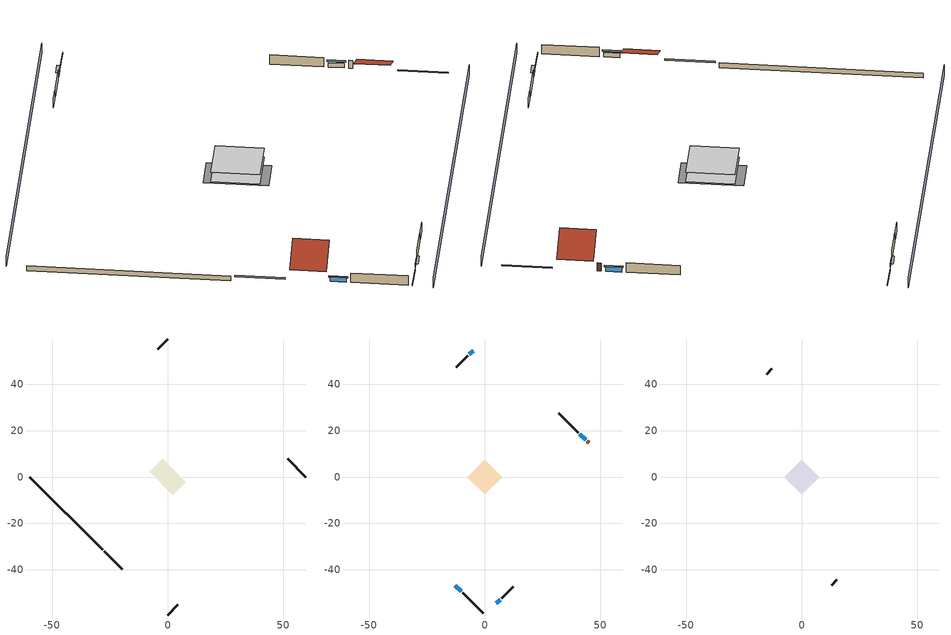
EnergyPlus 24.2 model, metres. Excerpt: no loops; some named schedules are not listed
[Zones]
crawlspace - vented
 floor foundation (Slab1 construction): -7.88,2.26 -2.26,7.88 7.88,-2.26 2.26,-7.88 z-0.91
 wall outside (RimJoist1 construction): -27.49,-32.19 -19.68,-39.99 z0.3:0.61
 wall outside (RimJoist2 construction): 0,59.67 -4.33,55.34 z0.3:0.61
 wall outside (RimJoist3 construction): 59.67,0 51.87,7.8 z0.3:0.61
 wall outside (RimJoist4 construction): 0,-59.67 4.33,-55.34 z0.3:0.61
 wall foundation (FoundationWall1 construction): -59.67,0 -28.14,-31.53 z-0.91:0.3
conditioned space
 floor to crawlspace - vented (Floor1 construction): -7.55,0 0,7.55 7.55,0 0,-7.55 z0.3
 wall outside (AdiabaticWallConstruction 1): 44.91,14.76 44.27,15.41 z0.3:2.34
 wall outside (AdiabaticWallConstruction): -12.72,-46.95 -10.23,-49.44 / 43.61,16.07 41.12,18.56 z0.3:1.49; -4.99,54.69 -6.63,53.05 / 4.99,-54.69 6.63,-53.05 z0.3:1.31
 wall outside (Wall1 construction): -9.57,-50.1 -0.66,-59.02 z0.3:2.74
 wall outside (Wall2 construction): -7.29,52.39 -12.24,47.44 z0.3:2.74
 wall outside (Wall3 construction): 40.46,19.22 32.08,27.59 z0.3:2.74
 wall outside (Wall4 construction): 7.29,-52.39 12.24,-47.44 z0.3:2.74
 window (WindowConstruction): -12.72,-46.95 -10.23,-49.44 z0.3:1.49
 window (WindowConstruction 1): -4.99,54.69 -6.63,53.05 z0.3:1.31
 window (WindowConstruction 2): 43.61,16.07 41.12,18.56 z0.3:1.49
 window (WindowConstruction 3): 4.99,-54.69 6.63,-53.05 z0.3:1.31
 door (Door): 44.91,14.76 44.27,15.41 z0.3:2.34
attic - vented
 floor to conditioned space (Floor2 construction Reversed): -7.55,0 0,7.55 7.55,0 0,-7.55 z2.74
 wall outside (Wall5 construction): -12.9,46.78 -15.19,44.48 z0.3:2.74
 wall outside (Wall6 construction): 12.9,-46.78 15.19,-44.48 z0.3:2.74
 roof outside (Roof1 construction): -13.38,-46.29,2.74 -8.33,-41.24,6.31 -13.98,-35.6,6.31 -19.03,-40.65,2.74
 roof outside (Roof2 construction): 45.57,14.11,2.74 40.52,9.06,6.31 46.17,3.41,6.31 51.22,8.46,2.74
shading: 3.23,-62.91 62.91,-3.23 / -3.23,62.91 -62.91,3.23 z0:2.74; -10.02,-49.66 -12.94,-46.74 -13.37,-47.17 -10.45,-50.09 z1.8; -6.84,52.83 -4.77,54.9 -5.2,55.33 -7.27,53.26 z1.62; 40.9,18.77 43.82,15.85 44.26,16.28 41.33,19.21 z1.8; 6.84,-52.83 4.77,-54.9 5.2,-55.33 7.27,-53.26 z1.62
[Building]
Building 1: Terrain=Suburbs
[Site:Location]
Portland Intl Arpt_OR: Latitude {deg}=45.59; Longitude {deg}=-122.6; Time Zone {hr}=-8; Elevation {m}=33; Keep Site Location Information=Yes
[Site:GroundTemperature:Shallow]
10.2558, 8.96328, 8.85977, 9.47314, 11.9355, 14.3863, 16.5111, 17.8571, 17.9714, 16.8767, 14.8061, 12.4304
[Site:WaterMainsTemperature]
Calculation Method=Schedule; Temperature Schedule=mains temperature schedule
[Material] Roughness=Rough; Thermal Absorptance=0.9
Name | Thickness {m} | Conductivity {W/m-K} | Density {kg/m3} | Specific Heat {J/kg-K} | Solar Absorptance | Visible Absorptance
ceiling loosefill ins | 0.169333 | 0.0480833 | 16.02 | 1046.75 | 0.7 | 0.7
ceiling stud and cavity | 0.1397 | 0.0824711 | 65.682 | 1177.47 | 0.7 | 0.7
concrete 8.0 in. | 0.2032 | 1.803125 | 2242.8 | 837.4 | 0.7 | 0.7
door material | 0.04445 | 0.0612267 | 512.64 | 1214.23 | 0.7 | 0.7
floor covering | 0.0127 | 0.0433444 | 54.468 | 1339.84 | 0.6 | 0.6
floor stud and cavity | 0.1397 | 0.923637 | 92.3553 | 1139.71 | 0.7 | 0.7
furniture material conditioned space 1 | 0.1524 | 0.115458 | 640.8 | 1214.23 | 0.6 | 0.6
gypsum board | 0.0127 | 0.160291 | 801 | 837.4 | 0.6 | 0.6
metal surfacing | 0.000508 | 50.0403 | 7801.74 | 460.57 | 0.9 | 0.9
osb sheathing 0.5 in. | 0.0127 | 0.115458 | 512.64 | 1214.23 | 0.6 | 0.6
osb sheathing 0.5 in. 1 | 0.0127 | 0.115458 | 512.64 | 1214.23 | 0.7 | 0.7
osb sheathing 0.75 in. | 0.01905 | 0.115458 | 512.64 | 1214.23 | 0.7 | 0.7
rim joist stud and cavity | 0.0508 | 0.178688 | 50.32683 | 1063.81 | 0.6 | 0.6
roof rigid ins | 0.00396442 | 0.029427 | 32.04 | 1214.23 | 0.7 | 0.7
soil 0.5 in. | 0.0127 | 1.3848 | 1842.3 | 418.7 | 0.7 | 0.7
wall rigid ins | 0.512978 | 0.029427 | 32.04 | 1214.23 | 0.7 | 0.7
wall stud and cavity | 0.1397 | 0.550994 | 139.0536 | 1170.24 | 0.7 | 0.7
wall stud and cavity 1 | 0.1397 | 0.727959 | 139.0536 | 1170.24 | 0.6 | 0.6
wall stud and cavity 2 | 0.0889 | 0.380278 | 52.3479 | 1209.89 | 0.7 | 0.7
wall stud and cavity 3 | 0.0889 | 0.391764 | 83.0341 | 1211.67 | 0.7 | 0.7
wood siding | 0.0254 | 0.102417 | 544.68 | 1172.36 | 0.85 | 0.85
wood siding 1; wood siding 2 | 0.0254 | 0.102417 | 544.68 | 1172.36 | 0.7 | 0.7
[WindowMaterial:SimpleGlazingSystem]
WindowMaterial: U-Factor {W/m2-K}=4.76952; Solar Heat Gain Coefficient=0.63
[Construction]
AdiabaticWallConstruction: wood siding 1, wall rigid ins, wall stud and cavity 2, gypsum board
AdiabaticWallConstruction 1: wood siding 2, wall rigid ins, wall stud and cavity 2, gypsum board
Door: door material
Floor1 construction: floor stud and cavity, osb sheathing 0.75 in., floor covering
Floor2 construction Reversed: gypsum board, ceiling stud and cavity, ceiling loosefill ins
FoundationWall1 construction: concrete 8.0 in.
furniture construction conditioned space 1: furniture material conditioned space 1
PartitionWallConstruction: gypsum board, wall stud and cavity 3, gypsum board
RimJoist1 construction; RimJoist2 construction; RimJoist3 construction; RimJoist4 construction: wood siding, rim joist stud and cavity
Roof1 construction; Roof2 construction: metal surfacing, roof rigid ins, osb sheathing 0.5 in.
Slab1 construction: soil 0.5 in.
Wall1 construction; Wall2 construction; Wall3 construction; Wall4 construction: wood siding, osb sheathing 0.5 in. 1, wall stud and cavity, gypsum board
Wall5 construction; Wall6 construction: wood siding, osb sheathing 0.5 in. 1, wall stud and cavity 1
WindowConstruction; WindowConstruction 1; WindowConstruction 2; WindowConstruction 3: WindowMaterial
[Zone] Multiplier=1; Part of Total Floor Area=Yes
Name | Volume {m3}
attic - vented | 90.8252
conditioned space | 278.185
crawlspace - vented | 139.092
[Space]
Name | Zone | Volume {m3}
attic - vented 1 | attic - vented | 90.8252
conditioned space 1 | conditioned space | 278.185
crawlspace - vented 1 | crawlspace - vented | 139.092
[ZoneInfiltration:EffectiveLeakageArea]
infil attic - vented 1: Zone or Space=attic - vented 1; Schedule=Always On Discrete; Effective Air Leakage Area {cm2}=3802.45; Stack Coefficient=0.000166082; Wind Coefficient=3.54531e-05
[ZoneMixing]
whole house fan mix: Zone or Space=attic - vented; Schedule=Always On Continuous; Design Flow Rate Calculation Method=Flow/Zone; Design Flow Rate {m3/s}=0; Source Zone or Space=conditioned space
[SurfaceProperty:IncidentSolarMultiplier] Incident Solar Multiplier=1; Incident Solar Multiplier Schedule=trans schedule winter=0.85 summer=0.7
Window1; Window2; Window3; Window4
[InternalMass] Zone or ZoneList=conditioned space; Space or SpaceList=conditioned space 1
Name | Construction | Surface Area {m2}
furniture mass conditioned space 1 | furniture construction conditioned space 1 | 45.63397
partition wall mass | PartitionWallConstruction | 114.085
[Lights]
interior lighting: Zone or ZoneList or Space or SpaceList=conditioned space 1; Schedule=lighting_interior; Design Level Calculation Method=LightingLevel; Lighting Level {W}=172.214; Return Air Fraction=0; Fraction Radiant=0.6; Fraction Visible=0.2; Fraction Replaceable=1
[People]
occupants: Zone or ZoneList or Space or SpaceList=conditioned space 1; Number of People Schedule=occupants; Number of People Calculation Method=People; Number of People=4; Fraction Radiant=0.314171; Sensible Heat Fraction=0.56303; Activity Level Schedule=occupants activity schedule; Carbon Dioxide Generation Rate {m3/s-W}=0; Enable ASHRAE 55 Comfort Warnings=No; Mean Radiant Temperature Calculation Type=EnclosureAveraged
[ElectricEquipment] Zone or ZoneList or Space or SpaceList=conditioned space 1; Design Level Calculation Method=EquipmentLevel
Name | Schedule | Design Level {W} | Fraction Latent | Fraction Radiant | Fraction Lost
ceiling fan | ceiling_fan | 18.943 | 0 | 0.558 | 0
clothes dryer | clothes_dryer | 3328.18 | 0.015 | 0.081 | 0.85
clothes washer | clothes_washer | 309.829 | 0.03 | 0.162 | 0.7
cooking range | cooking_range | 1346.52 | 0.08 | 0.432 | 0.2
dishwasher | dishwasher | 872.114 | 0.3 | 0.18 | 0.4
freezer | freezer schedule | 194.914 | 0 | 0.6 | 0
fridge | fridge schedule | 49.4292 | 0 | 0.6 | 0
fridge 1 | fridge schedule 1 | 80.4475 | 0 | 0.6 | 0
mech vent bath fan 0 | mech vent bath fan 0 schedule | 30 | 0 | 0 | 1
mech vent house fan | mech vent house fan schedule | 0 | 0 | 0 | 1
mech vent house fan cfis | mech vent house fan cfis schedule | 0 | 0 | 0 | 0
mech vent range fan 0 | mech vent range fan 0 schedule | 30 | 0 | 0 | 1
misc plug loads | plug_loads_other | 374.075 | 0.021 | 0.558 | 0.049
misc tv | plug_loads_tv | 474.082 | 0 | 0.6 | 0
whole house fan | Always On Discrete | 0 | 0 | 0 | 1
[OtherEquipment] Zone or ZoneList or Space or SpaceList=conditioned space 1; Design Level Calculation Method=EquipmentLevel
Name | Fuel Type | Schedule | Design Level {W} | Fraction Latent | Fraction Radiant | Fraction Lost
clothes dryer 1 | Electricity | clothes_dryer | 0 | 0.015 | 0.081 | 0.85
cooking range 1 | Electricity | cooking_range | 0 | 0.08 | 0.432 | 0.2
general water use latent | None | general water use schedule | 81.0615 | 1 | 0 | 0
general water use sensible | None | general water use schedule | -79.8895 | 0 | 0.6 | 0
mech vent house fan latent load; water heater lat | None | Always On Discrete | 0 | 1 | 0 | 0
mech vent house fan sensible load; water heater sens | None | Always On Discrete | 0 | 0 | 0 | 0
water heater energy adjustment1 | Electricity | Always On Discrete | 0.01 | 0 | 0 | 1
[ZoneInfiltration:DesignFlowRate] Schedule=Always On Discrete
Name | Zone or ZoneList or Space or SpaceList | Design Flow Rate Calculation Method | Design Flow Rate {m3/s} | Air Changes per Hour {1/hr} | Constant Term Coefficient | Temperature Term Coefficient | Velocity Term Coefficient | Velocity Squared Term Coefficient
infil flow; natural vent flow; whole house fan flow | conditioned space 1 | Flow/Zone | 0
infil crawlspace - vented 1 | crawlspace - vented 1 | AirChanges/Hour |  | 2.6013 | 1 | 0 | 0 | 0
[SurfaceProperty:ExposedFoundationPerimeter]
Slab1: Exposed Perimeter Calculation Method=TotalExposedPerimeter; Total Exposed Perimeter {m}=44.59224
[WaterUse:Equipment]
dishwasher: Peak Flow Rate {m3/s}=4.02961e-06; Flow Rate Fraction Schedule=hot_water_dishwasher
[Foundation:Kiva]
Foundation Kiva 1: Initial Indoor Air Temperature {C}=8.69436; Wall Height Above Grade {m}=0.3048; Wall Depth Below Slab {m}=0.2032
[Foundation:Kiva:Settings]
Soil Conductivity {W/m-K}=1.3848; Soil Density {kg/m3}=1842.3; Soil Specific Heat {J/kg-K}=418.7; Ground Solar Absorptivity=0.9; Ground Thermal Absorptivity=0.9; Ground Surface Roughness {m}=0.03; Far-Field Width {m}=40; Deep-Ground Boundary Condition=ZeroFlux; Deep-Ground Depth {m}=40; Minimum Cell Dimension {m}=0.2; Maximum Cell Growth Coefficient=3; Simulation Timestep=Timestep
[Exterior:Lights]
exterior lighting: Schedule=exterior lighting schedule; Design Level {W}=6.19068
[EnergyManagementSystem:GlobalVariable]
infil_program_Qfan
infil_program_Qinf
natural_vent_program_Qnv
natural_vent_program_Qwhf
[EnergyManagementSystem:Sensor]
Name | Output:Variable or Output:Meter Index Key | Output:Variable or Output:Meter
airflow_gain | infil flow | Infiltration Sensible Heat Gain Energy
airflow_gain_1 | natural vent flow | Infiltration Sensible Heat Gain Energy
airflow_gain_2 | whole house fan flow | Infiltration Sensible Heat Gain Energy
airflow_loss | infil flow | Infiltration Sensible Heat Loss Energy
airflow_loss_1 | natural vent flow | Infiltration Sensible Heat Loss Energy
airflow_loss_2 | whole house fan flow | Infiltration Sensible Heat Loss Energy
clg_load_cond |  | Cooling:EnergyTransfer:Zone:CONDITIONED SPACE
clg_sp_s; clg_sp_s_1 | cooling setpoint | Schedule Value
clothes_dryer_exhaust_0_sch_s | clothes_dryer | Schedule Value
cool_season | cooling season schedule | Schedule Value
htg_load_cond |  | Heating:EnergyTransfer:Zone:CONDITIONED SPACE
htg_sp_s; htg_sp_s_1 | heating setpoint | Schedule Value
ig_ee_conv | ceiling fan | Electric Equipment Convective Heating Energy
ig_ee_conv_1 | clothes dryer | Electric Equipment Convective Heating Energy
ig_ee_conv_10 | whole house fan | Electric Equipment Convective Heating Energy
ig_ee_conv_3 | cooking range | Electric Equipment Convective Heating Energy
ig_ee_conv_4 | dishwasher | Electric Equipment Convective Heating Energy
ig_ee_conv_5 | freezer | Electric Equipment Convective Heating Energy
ig_ee_conv_6 | fridge | Electric Equipment Convective Heating Energy
ig_ee_conv_7 | fridge 1 | Electric Equipment Convective Heating Energy
ig_ee_conv_8 | misc plug loads | Electric Equipment Convective Heating Energy
ig_ee_conv_9 | misc tv | Electric Equipment Convective Heating Energy
ig_ee_rad | ceiling fan | Electric Equipment Radiant Heating Energy
ig_ee_rad_1 | clothes dryer | Electric Equipment Radiant Heating Energy
ig_ee_rad_10 | whole house fan | Electric Equipment Radiant Heating Energy
ig_ee_rad_3 | cooking range | Electric Equipment Radiant Heating Energy
ig_ee_rad_4 | dishwasher | Electric Equipment Radiant Heating Energy
ig_ee_rad_5 | freezer | Electric Equipment Radiant Heating Energy
ig_ee_rad_6 | fridge | Electric Equipment Radiant Heating Energy
ig_ee_rad_7 | fridge 1 | Electric Equipment Radiant Heating Energy
ig_ee_rad_8 | misc plug loads | Electric Equipment Radiant Heating Energy
ig_ee_rad_9 | misc tv | Electric Equipment Radiant Heating Energy
ig_lgt_conv | interior lighting | Lights Convective Heating Energy
ig_lgt_rad | interior lighting | Lights Radiant Heating Energy
ig_lgt_vis | interior lighting | Lights Visible Radiation Heating Energy
ig_oe_conv | clothes dryer 1 | Other Equipment Convective Heating Energy
ig_oe_conv_1 | cooking range 1 | Other Equipment Convective Heating Energy
ig_oe_conv_2 | general water use latent | Other Equipment Convective Heating Energy
ig_oe_conv_3 | general water use sensible | Other Equipment Convective Heating Energy
ig_oe_conv_4 | water heater energy adjustment1 | Other Equipment Convective Heating Energy
ig_oe_conv_5 | water heater lat | Other Equipment Convective Heating Energy
ig_oe_conv_6 | water heater sens | Other Equipment Convective Heating Energy
ig_oe_rad | clothes dryer 1 | Other Equipment Radiant Heating Energy
ig_oe_rad_1 | cooking range 1 | Other Equipment Radiant Heating Energy
ig_oe_rad_2 | general water use latent | Other Equipment Radiant Heating Energy
ig_oe_rad_3 | general water use sensible | Other Equipment Radiant Heating Energy
ig_oe_rad_4 | water heater energy adjustment1 | Other Equipment Radiant Heating Energy
ig_oe_rad_5 | water heater lat | Other Equipment Radiant Heating Energy
ig_oe_rad_6 | water heater sens | Other Equipment Radiant Heating Energy
ig_ppl_conv | occupants | People Convective Heating Energy
ig_ppl_rad | occupants | People Radiant Heating Energy
im_conv | furniture mass conditioned space 1 | Surface Inside Face Convection Heat Gain Energy
im_conv_1 | partition wall mass | Surface Inside Face Convection Heat Gain Energy
im_ig | furniture mass conditioned space 1 | Surface Inside Face Internal Gains Radiation Heat Gain Energy
im_ig_1 | partition wall mass | Surface Inside Face Internal Gains Radiation Heat Gain Energy
im_lgt | furniture mass conditioned space 1 | Surface Inside Face Lights Radiation Heat Gain Energy
im_lgt_1 | partition wall mass | Surface Inside Face Lights Radiation Heat Gain Energy
im_sol | furniture mass conditioned space 1 | Surface Inside Face Solar Radiation Heat Gain Energy
im_sol_1 | partition wall mass | Surface Inside Face Solar Radiation Heat Gain Energy
im_surf | furniture mass conditioned space 1 | Surface Inside Face Net Surface Thermal Radiation Heat Gain Energy
im_surf_1 | partition wall mass | Surface Inside Face Net Surface Thermal Radiation Heat Gain Energy
mech_vent_bath_fan_0_sch_s | mech vent bath fan 0 schedule | Schedule Value
mech_vent_range_fan_0_sch_s | mech vent range fan 0 schedule | Schedule Value
mv_conv | mech vent bath fan 0 | Electric Equipment Convective Heating Energy
mv_conv_1 | mech vent house fan | Electric Equipment Convective Heating Energy
mv_conv_2 | mech vent house fan cfis | Electric Equipment Convective Heating Energy
mv_conv_3 | mech vent range fan 0 | Electric Equipment Convective Heating Energy
mv_conv_4 | mech vent house fan latent load | Other Equipment Convective Heating Energy
mv_conv_5 | mech vent house fan sensible load | Other Equipment Convective Heating Energy
mv_rad | mech vent bath fan 0 | Electric Equipment Radiant Heating Energy
mv_rad_1 | mech vent house fan | Electric Equipment Radiant Heating Energy
mv_rad_2 | mech vent house fan cfis | Electric Equipment Radiant Heating Energy
mv_rad_3 | mech vent range fan 0 | Electric Equipment Radiant Heating Energy
mv_rad_4 | mech vent house fan latent load | Other Equipment Radiant Heating Energy
mv_rad_5 | mech vent house fan sensible load | Other Equipment Radiant Heating Energy
natural_vent_s | natural vent schedule | Schedule Value
out_pb_s |  | Site Outdoor Air Barometric Pressure
out_wt_s |  | Site Outdoor Air Humidity Ratio
site_vw_s |  | Site Wind Speed
ss_back_out | Window1 | Surface Window Shortwave from Zone Back Out Window Heat Transfer Rate
ss_back_out_1 | Window2 | Surface Window Shortwave from Zone Back Out Window Heat Transfer Rate
ss_back_out_2 | Window3 | Surface Window Shortwave from Zone Back Out Window Heat Transfer Rate
ss_back_out_3 | Window4 | Surface Window Shortwave from Zone Back Out Window Heat Transfer Rate
ss_conv | Door1 | Surface Inside Face Convection Heat Gain Energy
ss_conv_1 | Window1 | Surface Inside Face Convection Heat Gain Energy
ss_conv_2 | Window2 | Surface Inside Face Convection Heat Gain Energy
ss_conv_3 | Window3 | Surface Inside Face Convection Heat Gain Energy
ss_conv_4 | Window4 | Surface Inside Face Convection Heat Gain Energy
ss_ig | Door1 | Surface Inside Face Internal Gains Radiation Heat Gain Energy
ss_ig_1 | Window1 | Surface Inside Face Internal Gains Radiation Heat Gain Energy
ss_ig_2 | Window2 | Surface Inside Face Internal Gains Radiation Heat Gain Energy
ss_ig_3 | Window3 | Surface Inside Face Internal Gains Radiation Heat Gain Energy
ss_ig_4 | Window4 | Surface Inside Face Internal Gains Radiation Heat Gain Energy
ss_lgt | Door1 | Surface Inside Face Lights Radiation Heat Gain Energy
ss_sol | Door1 | Surface Inside Face Solar Radiation Heat Gain Energy
ss_surf | Door1 | Surface Inside Face Net Surface Thermal Radiation Heat Gain Energy
ss_surf_1 | Window1 | Surface Inside Face Net Surface Thermal Radiation Heat Gain Energy
ss_surf_2 | Window2 | Surface Inside Face Net Surface Thermal Radiation Heat Gain Energy
ss_surf_3 | Window3 | Surface Inside Face Net Surface Thermal Radiation Heat Gain Energy
ss_surf_4 | Window4 | Surface Inside Face Net Surface Thermal Radiation Heat Gain Energy
ss_trans_in | Window1 | Surface Window Transmitted Solar Radiation Rate
ss_trans_in_1 | Window2 | Surface Window Transmitted Solar Radiation Rate
ss_trans_in_2 | Window3 | Surface Window Transmitted Solar Radiation Rate
ss_trans_in_3 | Window4 | Surface Window Transmitted Solar Radiation Rate
ss_trans_out | Window1 | Surface Inside Face Initial Transmitted Diffuse Transmitted Out Window Solar Radiation Rate
ss_trans_out_1 | Window2 | Surface Inside Face Initial Transmitted Diffuse Transmitted Out Window Solar Radiation Rate
ss_trans_out_2 | Window3 | Surface Inside Face Initial Transmitted Diffuse Transmitted Out Window Solar Radiation Rate
ss_trans_out_3 | Window4 | Surface Inside Face Initial Transmitted Diffuse Transmitted Out Window Solar Radiation Rate
s_conv | Floor1 | Surface Inside Face Convection Heat Gain Energy
s_conv_1 | Floor2 | Surface Inside Face Convection Heat Gain Energy
s_conv_2 | Wall1 | Surface Inside Face Convection Heat Gain Energy
s_conv_3 | Wall2 | Surface Inside Face Convection Heat Gain Energy
s_conv_4 | Wall3 | Surface Inside Face Convection Heat Gain Energy
s_conv_5 | Wall4 | Surface Inside Face Convection Heat Gain Energy
s_ig | Floor1 | Surface Inside Face Internal Gains Radiation Heat Gain Energy
s_ig_1 | Floor2 | Surface Inside Face Internal Gains Radiation Heat Gain Energy
s_ig_2 | Wall1 | Surface Inside Face Internal Gains Radiation Heat Gain Energy
s_ig_3 | Wall2 | Surface Inside Face Internal Gains Radiation Heat Gain Energy
s_ig_4 | Wall3 | Surface Inside Face Internal Gains Radiation Heat Gain Energy
s_ig_5 | Wall4 | Surface Inside Face Internal Gains Radiation Heat Gain Energy
s_lgt | Floor1 | Surface Inside Face Lights Radiation Heat Gain Energy
s_lgt_1 | Floor2 | Surface Inside Face Lights Radiation Heat Gain Energy
s_lgt_2 | Wall1 | Surface Inside Face Lights Radiation Heat Gain Energy
s_lgt_3 | Wall2 | Surface Inside Face Lights Radiation Heat Gain Energy
s_lgt_4 | Wall3 | Surface Inside Face Lights Radiation Heat Gain Energy
s_lgt_5 | Wall4 | Surface Inside Face Lights Radiation Heat Gain Energy
s_sol | Floor1 | Surface Inside Face Solar Radiation Heat Gain Energy
s_sol_1 | Floor2 | Surface Inside Face Solar Radiation Heat Gain Energy
s_sol_2 | Wall1 | Surface Inside Face Solar Radiation Heat Gain Energy
s_sol_3 | Wall2 | Surface Inside Face Solar Radiation Heat Gain Energy
s_sol_4 | Wall3 | Surface Inside Face Solar Radiation Heat Gain Energy
s_sol_5 | Wall4 | Surface Inside Face Solar Radiation Heat Gain Energy
s_surf | Floor1 | Surface Inside Face Net Surface Thermal Radiation Heat Gain Energy
s_surf_1 | Floor2 | Surface Inside Face Net Surface Thermal Radiation Heat Gain Energy
s_surf_2 | Wall1 | Surface Inside Face Net Surface Thermal Radiation Heat Gain Energy
s_surf_3 | Wall2 | Surface Inside Face Net Surface Thermal Radiation Heat Gain Energy
s_surf_4 | Wall3 | Surface Inside Face Net Surface Thermal Radiation Heat Gain Energy
s_surf_5 | Wall4 | Surface Inside Face Net Surface Thermal Radiation Heat Gain Energy
water_heater_T_set | water heater setpoint | Schedule Value
[EnergyManagementSystem:Actuator]
Name | Actuated Component Unique | Actuated Component Type | Actuated Component Control Type
fridge_schedule_1_act | fridge schedule 1 | Schedule:Constant | Schedule Value
fridge_schedule_act | fridge schedule | Schedule:Constant | Schedule Value
infil_flow_act | infil flow | Zone Infiltration | Air Exchange Flow Rate
mech_vent_house_fan_cfis_act | mech vent house fan cfis | ElectricEquipment | Electricity Rate
mech_vent_house_fan_latent_load_act | mech vent house fan latent load | OtherEquipment | Power Level
mech_vent_house_fan_sensible_load_act | mech vent house fan sensible load | OtherEquipment | Power Level
natural_vent_flow_act | natural vent flow | Zone Infiltration | Air Exchange Flow Rate
water_heater_HPWHSchedOverride | water heater setpoint | Schedule:Constant | Schedule Value
water_heater_hpwh_ec_adj_act | water heater energy adjustment1 | OtherEquipment | Power Level
water_heater_lat_act | water heater lat | OtherEquipment | Power Level
water_heater_LESchedOverride | water heater BottomElementSetpoint | Schedule:Constant | Schedule Value
water_heater_sens_act | water heater sens | OtherEquipment | Power Level
water_heater_UESchedOverride | water heater TopElementSetpoint | Schedule:Constant | Schedule Value
whole_house_fan_act | whole house fan | ElectricEquipment | Electricity Rate
whole_house_fan_flow_act | whole house fan flow | Zone Infiltration | Air Exchange Flow Rate
whole_house_fan_mix_act | whole house fan mix | ZoneMixing | Air Exchange Flow Rate
